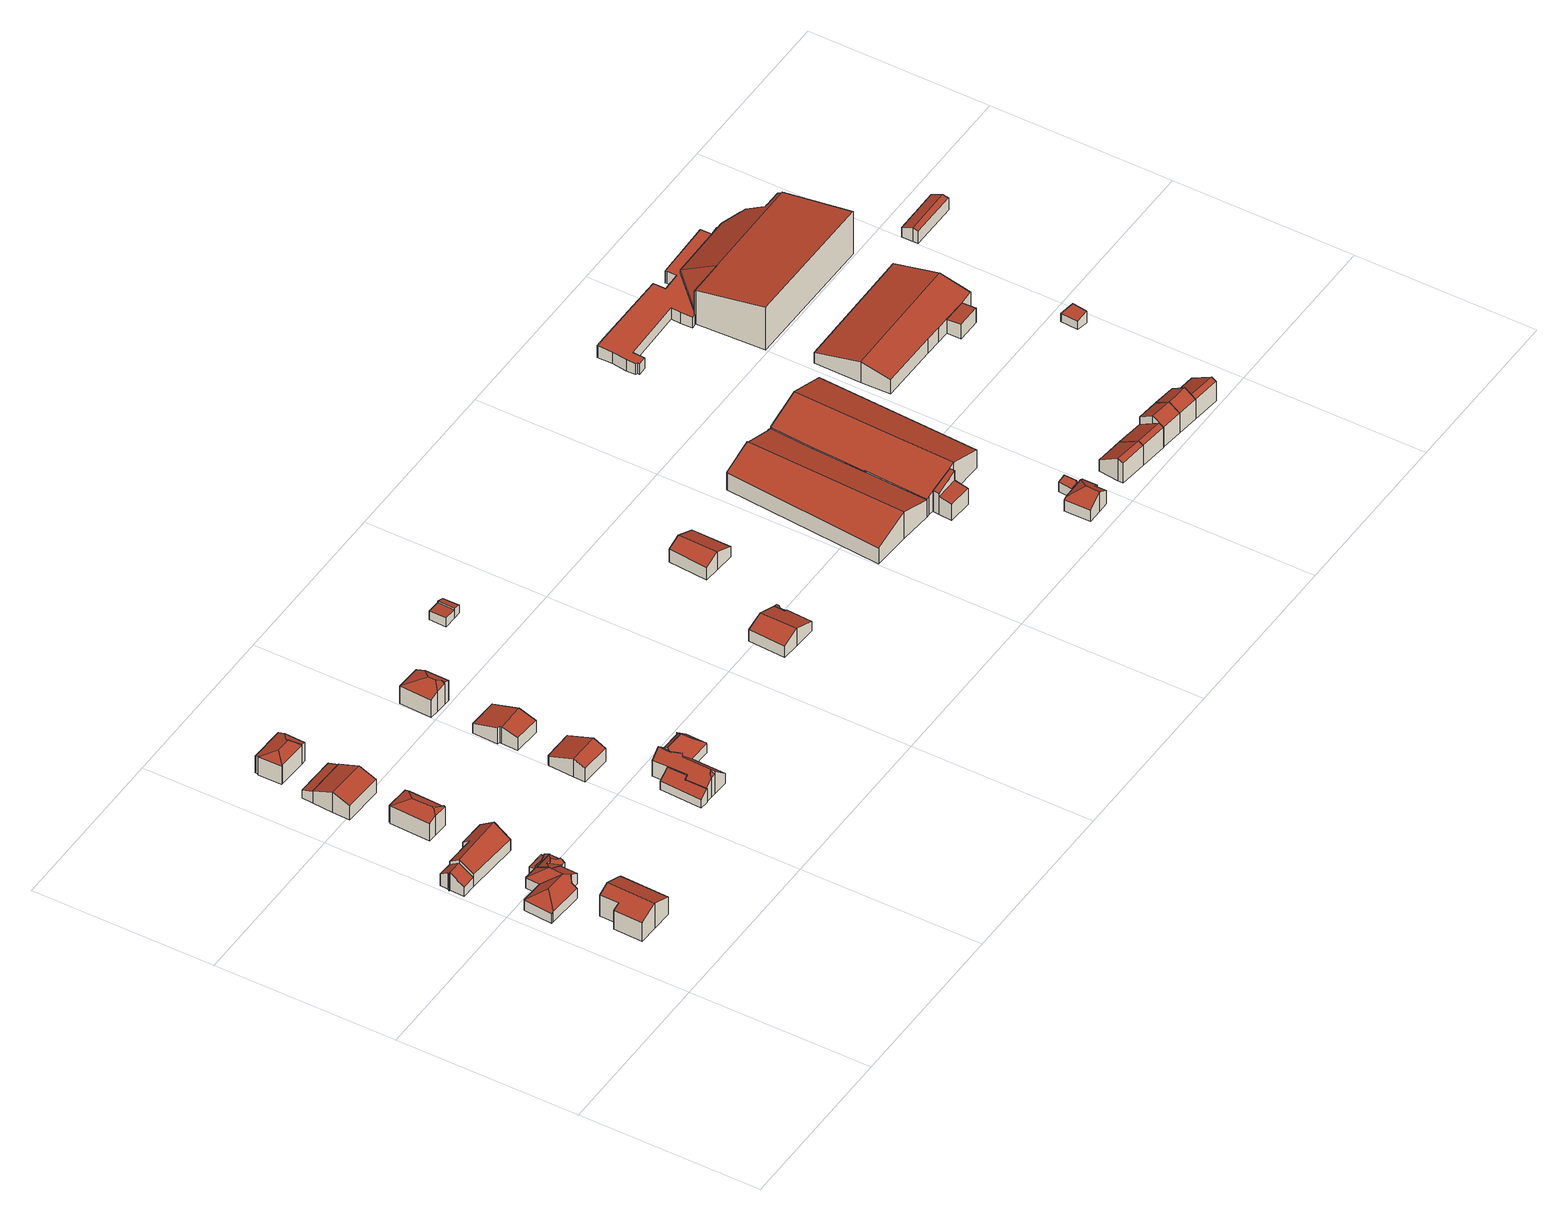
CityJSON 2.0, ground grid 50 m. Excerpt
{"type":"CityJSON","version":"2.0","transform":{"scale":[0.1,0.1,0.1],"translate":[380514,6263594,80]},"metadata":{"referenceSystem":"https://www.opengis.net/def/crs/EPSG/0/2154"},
"CityObjects":{
"building1":{"type":"Building","attributes":{"b3_dak_type":"slanted","b3_h_dak_50p":87.86,"b3_h_dak_70p":88.3,"b3_h_dak_max":89.02,"b3_h_dak_min":86.54,"b3_h_maaiveld":80.97,"b3_kas_warenhuis":false,"b3_reconstructie_onvolledig":false,"b3_rmse_lod12":0.796,"b3_rmse_lod13":0.796,"b3_rmse_lod22":0.036,"b3_val3dity_lod12":"[]","b3_val3dity_lod13":"[]","b3_val3dity_lod22":"[]","b3_volume_lod12":1006.58,"b3_volume_lod13":1006.58,"b3_volume_lod22":947.66,"oorspronkelijkbouwjaar":2000},"children":["building1-1"]},
"building1-1":{"type":"BuildingPart","parents":["building1"],"geometry":[{"type":"Solid","lod":"2.2","boundaries":[[[[0,1,2,3,4,5,6,7,8,9]],[[10,1,0,11]],[[11,0,9,12]],[[13,2,1,10]],[[12,9,8,14]],[[15,7,6,16]],[[16,6,5,17]],[[18,3,2,13]],[[14,8,7,15]],[[17,5,4,19]],[[19,4,3,18]],[[18,14,15,16,17,19]],[[14,18,13,10,11,12]]]],"semantics":{"surfaces":[{"type":"GroundSurface"},{"type":"WallSurface","on_footprint_edge":true},{"type":"RoofSurface"}],"values":[[0,1,1,1,1,1,1,1,1,1,1,2,2]]}}]},
"building2":{"type":"Building","attributes":{"b3_dak_type":"slanted","b3_h_dak_50p":85.44,"b3_h_dak_70p":85.89,"b3_h_dak_max":86.75,"b3_h_dak_min":84.29,"b3_h_maaiveld":81.28,"b3_kas_warenhuis":false,"b3_reconstructie_onvolledig":false,"b3_rmse_lod12":0.764,"b3_rmse_lod13":0.764,"b3_rmse_lod22":0.0253,"b3_val3dity_lod12":"[]","b3_val3dity_lod13":"[]","b3_val3dity_lod22":"[201]","b3_volume_lod12":560.83,"b3_volume_lod13":560.83,"b3_volume_lod22":511.53,"oorspronkelijkbouwjaar":2000},"children":["building2-1"]},
"building2-1":{"type":"BuildingPart","parents":["building2"],"geometry":[{"type":"Solid","lod":"2.2","boundaries":[[[[20,21,22,23,24,25,26,27,28,29,30,31,32,33,34,35,36]],[[37,38,32,31,39]],[[40,34,33,41]],[[41,33,32,38]],[[42,21,20,43]],[[44,38,37]],[[45,23,22,46]],[[47,25,24,48]],[[48,24,23,45]],[[43,20,36,49]],[[46,22,21,42]],[[49,36,35,50]],[[50,35,34,40]],[[51,26,25,47]],[[52,27,26,51]],[[53,54,55,56]],[[56,55,28,27,52]],[[57,29,28,55]],[[39,31,30,58]],[[59,58,60]],[[60,58,30,29,57]],[[61,54,53]],[[51,47,48,45,62]],[[44,61,49,50,40,41,38]],[[58,59,63,44,37,39]],[[61,62,45,46,42,43,49]],[[61,53,56,52,51,62]],[[54,61,44,63,59,60,57,55]]]],"semantics":{"surfaces":[{"type":"GroundSurface"},{"type":"WallSurface","on_footprint_edge":true},{"type":"WallSurface","on_footprint_edge":false},{"type":"RoofSurface"}],"values":[[0,1,1,1,1,2,1,1,1,1,1,1,1,1,1,2,1,1,1,2,1,2,3,3,3,3,3,3]]}}]},
"building3":{"type":"Building","attributes":{"b3_dak_type":"slanted","b3_h_dak_50p":86.3,"b3_h_dak_70p":86.82,"b3_h_dak_max":88.48,"b3_h_dak_min":83.99,"b3_h_maaiveld":81.23,"b3_kas_warenhuis":false,"b3_reconstructie_onvolledig":false,"b3_rmse_lod12":1.06,"b3_rmse_lod13":1.06,"b3_rmse_lod22":0.113,"b3_val3dity_lod12":"[]","b3_val3dity_lod13":"[]","b3_val3dity_lod22":"[]","b3_volume_lod12":798.69,"b3_volume_lod13":798.69,"b3_volume_lod22":716.42,"oorspronkelijkbouwjaar":2000},"children":["building3-1"]},
"building3-1":{"type":"BuildingPart","parents":["building3"],"geometry":[{"type":"Solid","lod":"2.2","boundaries":[[[[64,65,66,67,68,69,70,71,72,73,74,75]],[[76,73,72,77]],[[77,72,71,78]],[[79,75,74,80]],[[81,82,83,84]],[[80,74,73,76]],[[78,71,70,82,81]],[[85,66,65,86]],[[87,88,64,75,79]],[[84,83,88,87]],[[82,70,69,89]],[[90,67,66,85]],[[91,68,67,90]],[[86,65,64,88]],[[89,69,68,91]],[[80,84,87,79]],[[86,88,83,92,85]],[[89,91,90,85,92,83,82]],[[84,80,76,77,78,81]]]],"semantics":{"surfaces":[{"type":"GroundSurface"},{"type":"WallSurface","on_footprint_edge":true},{"type":"WallSurface","on_footprint_edge":false},{"type":"RoofSurface"}],"values":[[0,1,1,1,2,1,1,1,1,2,1,1,1,1,1,3,3,3,3]]}}]},
"building4":{"type":"Building","attributes":{"b3_dak_type":"slanted","b3_h_dak_50p":85.17,"b3_h_dak_70p":85.47,"b3_h_dak_max":86.62,"b3_h_dak_min":84.29,"b3_h_maaiveld":81.12,"b3_kas_warenhuis":false,"b3_reconstructie_onvolledig":false,"b3_rmse_lod12":0.542,"b3_rmse_lod13":0.542,"b3_rmse_lod22":0.032,"b3_val3dity_lod12":"[]","b3_val3dity_lod13":"[]","b3_val3dity_lod22":"[201]","b3_volume_lod12":104.96,"b3_volume_lod13":104.96,"b3_volume_lod22":99.88,"oorspronkelijkbouwjaar":2000},"children":["building4-1"]},
"building4-1":{"type":"BuildingPart","parents":["building4"],"geometry":[{"type":"Solid","lod":"2.2","boundaries":[[[[93,94,95,96,97,98,99,100,101,102,103]],[[104,96,95,105]],[[105,95,94,106]],[[39,99,98,107]],[[108,109,110]],[[111,100,99,39]],[[112,102,101,113]],[[41,97,96,104]],[[114,115,116]],[[115,114,117,118]],[[117,114,119]],[[109,103,102,112]],[[120,93,103,109,108]],[[113,101,100,111]],[[107,98,97,41]],[[106,94,93,120]],[[107,41,104,116,115,118]],[[113,121,110,109,112]],[[121,113,111,39,107,118,117,119]],[[106,120,108,110,121,119,114,116,104,105]]]],"semantics":{"surfaces":[{"type":"GroundSurface"},{"type":"WallSurface","on_footprint_edge":true},{"type":"WallSurface","on_footprint_edge":false},{"type":"RoofSurface"}],"values":[[0,1,1,1,2,1,1,1,2,2,2,1,1,1,1,1,3,3,3,3]]}}]},
"building5":{"type":"Building","attributes":{"b3_dak_type":"slanted","b3_h_dak_50p":83.35,"b3_h_dak_70p":84.3,"b3_h_dak_max":84.72,"b3_h_dak_min":83.16,"b3_h_maaiveld":81.15,"b3_kas_warenhuis":false,"b3_reconstructie_onvolledig":false,"b3_rmse_lod12":0.797,"b3_rmse_lod13":0.797,"b3_rmse_lod22":0.0686,"b3_val3dity_lod12":"[]","b3_val3dity_lod13":"[]","b3_val3dity_lod22":"[]","b3_volume_lod12":38.41,"b3_volume_lod13":38.41,"b3_volume_lod22":31.08,"oorspronkelijkbouwjaar":2000},"children":["building5-1"]},
"building5-1":{"type":"BuildingPart","parents":["building5"],"geometry":[{"type":"Solid","lod":"2.2","boundaries":[[[[122,123,124,102,100,125]],[[126,123,122,127]],[[127,122,125,128]],[[129,130,128,131]],[[132,133,130,129]],[[133,124,123,126]],[[131,128,125,100,111]],[[111,100,102,134]],[[134,102,124,133,132]],[[133,126,127,128,130]],[[134,132,129,131,111]]]],"semantics":{"surfaces":[{"type":"GroundSurface"},{"type":"WallSurface","on_footprint_edge":true},{"type":"WallSurface","on_footprint_edge":false},{"type":"RoofSurface"}],"values":[[0,1,1,2,2,1,1,1,1,3,3]]}}]},
"building6":{"type":"Building","attributes":{"b3_dak_type":"slanted","b3_h_dak_50p":87.26,"b3_h_dak_70p":87.48,"b3_h_dak_max":88.48,"b3_h_dak_min":86.46,"b3_h_maaiveld":81.21,"b3_kas_warenhuis":false,"b3_reconstructie_onvolledig":false,"b3_rmse_lod12":0.438,"b3_rmse_lod13":0.438,"b3_rmse_lod22":0.0372,"b3_val3dity_lod12":"[]","b3_val3dity_lod13":"[]","b3_val3dity_lod22":"[]","b3_volume_lod12":461.35,"b3_volume_lod13":461.35,"b3_volume_lod22":446.08,"oorspronkelijkbouwjaar":2000},"children":["building6-1"]},
"building6-1":{"type":"BuildingPart","parents":["building6"],"geometry":[{"type":"Solid","lod":"2.2","boundaries":[[[[135,136,137,138,139,140,141,142,143,144]],[[145,146,147,148,149]],[[149,148,150]],[[151,135,144,152]],[[152,144,143,146,145]],[[146,143,142,153]],[[154,155,140,139,156]],[[157,158,159]],[[148,147,159]],[[153,142,141,158,157]],[[158,141,140,155]],[[155,154,160]],[[161,136,135,151]],[[162,137,136,161]],[[156,139,138,163]],[[163,138,137,162]],[[153,157,159,147,146]],[[164,150,148,159,158,155,160]],[[161,151,152,145,149,150,164]],[[163,162,161,164,160,154,156]]]],"semantics":{"surfaces":[{"type":"GroundSurface"},{"type":"WallSurface","on_footprint_edge":false},{"type":"WallSurface","on_footprint_edge":true},{"type":"RoofSurface"}],"values":[[0,1,1,2,2,2,2,1,1,2,2,1,2,2,2,2,3,3,3,3]]}}]},
"building7":{"type":"Building","attributes":{"b3_dak_type":"slanted","b3_h_dak_50p":86.07,"b3_h_dak_70p":86.66,"b3_h_dak_max":87.52,"b3_h_dak_min":83.88,"b3_h_maaiveld":81.2,"b3_kas_warenhuis":false,"b3_reconstructie_onvolledig":false,"b3_rmse_lod12":1.25,"b3_rmse_lod13":1.25,"b3_rmse_lod22":0.0257,"b3_val3dity_lod12":"[]","b3_val3dity_lod13":"[]","b3_val3dity_lod22":"[]","b3_volume_lod12":826.9,"b3_volume_lod13":826.9,"b3_volume_lod22":719.65,"oorspronkelijkbouwjaar":2000},"children":["building7-1"]},
"building7-1":{"type":"BuildingPart","parents":["building7"],"geometry":[{"type":"Solid","lod":"2.2","boundaries":[[[[165,166,167,168,169,170,171,172]],[[173,167,166,174]],[[175,168,167,173,176]],[[177,169,168,175]],[[178,165,172,179]],[[176,173,179,180]],[[181,171,170,182]],[[174,166,165,178]],[[182,170,169,177]],[[180,179,172,171,181]],[[174,178,179,173]],[[182,177,175,181]],[[180,181,175,176]]]],"semantics":{"surfaces":[{"type":"GroundSurface"},{"type":"WallSurface","on_footprint_edge":true},{"type":"WallSurface","on_footprint_edge":false},{"type":"RoofSurface"}],"values":[[0,1,1,1,1,2,1,1,1,1,3,3,3]]}}]},
"building8":{"type":"Building","attributes":{"b3_dak_type":"slanted","b3_h_dak_50p":87.23,"b3_h_dak_70p":87.48,"b3_h_dak_max":88.24,"b3_h_dak_min":86.43,"b3_h_maaiveld":81.11,"b3_kas_warenhuis":false,"b3_reconstructie_onvolledig":false,"b3_rmse_lod12":0.466,"b3_rmse_lod13":0.466,"b3_rmse_lod22":0.0367,"b3_val3dity_lod12":"[]","b3_val3dity_lod13":"[]","b3_val3dity_lod22":"[]","b3_volume_lod12":466.91,"b3_volume_lod13":466.91,"b3_volume_lod22":450.37,"oorspronkelijkbouwjaar":2000},"children":["building8-1"]},
"building8-1":{"type":"BuildingPart","parents":["building8"],"geometry":[{"type":"Solid","lod":"2.2","boundaries":[[[[183,184,185,186,187,188,189,190,191,192]],[[193,187,186,194]],[[195,192,191,196]],[[197,198,189,188,199]],[[200,183,192,195]],[[196,191,190,201]],[[201,190,189,198]],[[202,203,204]],[[194,186,185,205]],[[199,188,187,193]],[[205,185,184,206]],[[206,184,183,200]],[[198,197,207]],[[203,202,207]],[[198,207,202,208,209,201]],[[193,204,203,207,197,199]],[[209,200,195,196,201]],[[200,209,208,202,204,193,194,205,206]]]],"semantics":{"surfaces":[{"type":"GroundSurface"},{"type":"WallSurface","on_footprint_edge":true},{"type":"WallSurface","on_footprint_edge":false},{"type":"RoofSurface"}],"values":[[0,1,1,1,1,1,1,2,1,1,1,1,2,2,3,3,3,3]]}}]},
"building9":{"type":"Building","attributes":{"b3_dak_type":"slanted","b3_h_dak_50p":85.25,"b3_h_dak_70p":85.67,"b3_h_dak_max":86.82,"b3_h_dak_min":84.42,"b3_h_maaiveld":81.57,"b3_kas_warenhuis":false,"b3_reconstructie_onvolledig":false,"b3_rmse_lod12":0.641,"b3_rmse_lod13":0.641,"b3_rmse_lod22":0.0726,"b3_val3dity_lod12":"[]","b3_val3dity_lod13":"[]","b3_val3dity_lod22":"[]","b3_volume_lod12":123.13,"b3_volume_lod13":123.13,"b3_volume_lod22":114.99,"oorspronkelijkbouwjaar":2000},"children":["building9-1"]},
"building9-1":{"type":"BuildingPart","parents":["building9"],"geometry":[{"type":"Solid","lod":"2.2","boundaries":[[[[210,211,212,213,214,215]],[[216,213,212,217]],[[218,214,213,216]],[[219,211,210,220]],[[217,212,211,219]],[[220,210,215,221]],[[221,215,214,218]],[[221,218,216,217,219,220]]]],"semantics":{"surfaces":[{"type":"GroundSurface"},{"type":"WallSurface","on_footprint_edge":true},{"type":"RoofSurface"}],"values":[[0,1,1,1,1,1,1,2]]}}]},
"building10":{"type":"Building","attributes":{"b3_dak_type":"slanted","b3_h_dak_50p":86.21,"b3_h_dak_70p":86.66,"b3_h_dak_max":87.37,"b3_h_dak_min":84.29,"b3_h_maaiveld":81.59,"b3_kas_warenhuis":false,"b3_reconstructie_onvolledig":false,"b3_rmse_lod12":0.976,"b3_rmse_lod13":0.976,"b3_rmse_lod22":0.0309,"b3_val3dity_lod12":"[]","b3_val3dity_lod13":"[]","b3_val3dity_lod22":"[]","b3_volume_lod12":466.21,"b3_volume_lod13":466.21,"b3_volume_lod22":413.39,"oorspronkelijkbouwjaar":2000},"children":["building10-1"]},
"building10-1":{"type":"BuildingPart","parents":["building10"],"geometry":[{"type":"Solid","lod":"2.2","boundaries":[[[[222,223,224,225,226,227,228,229]],[[230,228,227,231]],[[232,226,225,233]],[[234,229,228,230]],[[231,227,226,232]],[[233,225,224,235]],[[236,223,222,237]],[[235,224,223,236]],[[237,222,229,234]],[[231,232,233,230]],[[237,234,230,233,235,236]]]],"semantics":{"surfaces":[{"type":"GroundSurface"},{"type":"WallSurface","on_footprint_edge":true},{"type":"RoofSurface"}],"values":[[0,1,1,1,1,1,1,1,1,2,2]]}}]},
"building11":{"type":"Building","attributes":{"b3_dak_type":"slanted","b3_h_dak_50p":87.28,"b3_h_dak_70p":88,"b3_h_dak_max":89.88,"b3_h_dak_min":84.67,"b3_h_maaiveld":81.72,"b3_kas_warenhuis":false,"b3_reconstructie_onvolledig":false,"b3_rmse_lod12":1.44,"b3_rmse_lod13":1.44,"b3_rmse_lod22":1.58,"b3_val3dity_lod12":"[]","b3_val3dity_lod13":"[]","b3_val3dity_lod22":"[104]","b3_volume_lod12":982.99,"b3_volume_lod13":982.99,"b3_volume_lod22":38124.49,"oorspronkelijkbouwjaar":2000},"children":["building11-1"]},
"building11-1":{"type":"BuildingPart","parents":["building11"],"geometry":[{"type":"Solid","lod":"2.2","boundaries":[[[[238,239,240,241,242,243,244,245,246,247,248,249,250,251,252]],[[253,243,242,254]],[[255,244,243,253]],[[256,257,258]],[[254,242,241,218]],[[218,241,240,259]],[[259,240,239,260]],[[261,262,263,264]],[[265,245,244,255]],[[266,247,246,267]],[[268,248,247,266,269]],[[262,261,270]],[[269,266,271]],[[272,273,274]],[[267,275,274]],[[264,263,273]],[[276,249,248,268]],[[275,267,246,245,265]],[[258,257,277]],[[273,272,278]],[[279,280,238,252,281]],[[281,252,251,282]],[[282,251,250,283]],[[283,250,249,276]],[[284,285,280,279]],[[286,285,284]],[[260,239,238,280]],[[273,263,262,287,271,266,267,274]],[[276,270,261,264,273,278,288,282,283]],[[270,276,268,269,271,287,262]],[[284,279,281,282,288,278,272,274,275,265,277,257,256]],[[286,284,256,258,277,265,255,253,254,218,259,260]],[[260,280,285,286]]]],"semantics":{"surfaces":[{"type":"GroundSurface"},{"type":"WallSurface","on_footprint_edge":true},{"type":"WallSurface","on_footprint_edge":false},{"type":"RoofSurface"}],"values":[[0,1,1,2,1,1,1,2,1,1,1,2,2,2,2,2,1,1,2,2,1,1,1,1,2,2,1,3,3,3,3,3,3]]}}]},
"building12":{"type":"Building","attributes":{"b3_dak_type":"slanted","b3_h_dak_50p":86.02,"b3_h_dak_70p":86.39,"b3_h_dak_max":87.12,"b3_h_dak_min":84.7,"b3_h_maaiveld":81.73,"b3_kas_warenhuis":false,"b3_reconstructie_onvolledig":false,"b3_rmse_lod12":0.753,"b3_rmse_lod13":0.753,"b3_rmse_lod22":0.137,"b3_val3dity_lod12":"[]","b3_val3dity_lod13":"[]","b3_val3dity_lod22":"[]","b3_volume_lod12":455.01,"b3_volume_lod13":455.01,"b3_volume_lod22":418.22,"oorspronkelijkbouwjaar":2000},"children":["building12-1"]},
"building12-1":{"type":"BuildingPart","parents":["building12"],"geometry":[{"type":"Solid","lod":"2.2","boundaries":[[[[289,290,291,292,293,294,295,296]],[[297,296,295,298]],[[299,294,293,300]],[[298,295,294,299]],[[301,289,296,297]],[[302,292,291,303]],[[303,291,290,304]],[[300,293,292,302]],[[304,290,289,301]],[[300,302,301,297,298,299]],[[304,301,302,303]]]],"semantics":{"surfaces":[{"type":"GroundSurface"},{"type":"WallSurface","on_footprint_edge":true},{"type":"RoofSurface"}],"values":[[0,1,1,1,1,1,1,1,1,2,2]]}}]},
"building13":{"type":"Building","attributes":{"b3_dak_type":"slanted","b3_h_dak_50p":87.87,"b3_h_dak_70p":88.17,"b3_h_dak_max":89.21,"b3_h_dak_min":86.94,"b3_h_maaiveld":81.65,"b3_kas_warenhuis":false,"b3_reconstructie_onvolledig":false,"b3_rmse_lod12":0.56,"b3_rmse_lod13":0.56,"b3_rmse_lod22":0.0413,"b3_val3dity_lod12":"[]","b3_val3dity_lod13":"[]","b3_val3dity_lod22":"[]","b3_volume_lod12":411.99,"b3_volume_lod13":411.99,"b3_volume_lod22":393.3,"oorspronkelijkbouwjaar":2000},"children":["building13-1"]},
"building13-1":{"type":"BuildingPart","parents":["building13"],"geometry":[{"type":"Solid","lod":"2.2","boundaries":[[[[305,306,307,308,309,310,311]],[[312,310,309,313]],[[314,306,305,315]],[[316,308,307,317]],[[313,309,308,316]],[[317,318,319]],[[318,317,307,306,314]],[[315,305,311,320]],[[320,311,310,312]],[[321,316,317,319]],[[318,314,315,322,321,319]],[[320,312,322,315]],[[316,321,322,312,313]]]],"semantics":{"surfaces":[{"type":"GroundSurface"},{"type":"WallSurface","on_footprint_edge":true},{"type":"WallSurface","on_footprint_edge":false},{"type":"RoofSurface"}],"values":[[0,1,1,1,1,2,1,1,1,3,3,3,3]]}}]},
"building14":{"type":"Building","attributes":{"b3_dak_type":"slanted","b3_h_dak_50p":84.43,"b3_h_dak_70p":84.51,"b3_h_dak_max":84.74,"b3_h_dak_min":83.98,"b3_h_maaiveld":81.69,"b3_kas_warenhuis":false,"b3_reconstructie_onvolledig":false,"b3_rmse_lod12":0.338,"b3_rmse_lod13":0.338,"b3_rmse_lod22":0.307,"b3_val3dity_lod12":"[]","b3_val3dity_lod13":"[]","b3_val3dity_lod22":"[]","b3_volume_lod12":74.8,"b3_volume_lod13":74.8,"b3_volume_lod22":71.83,"oorspronkelijkbouwjaar":2000},"children":["building14-1"]},
"building14-1":{"type":"BuildingPart","parents":["building14"],"geometry":[{"type":"Solid","lod":"2.2","boundaries":[[[[323,324,325,326,327,328]],[[329,324,323,330,331]],[[332,325,324,329]],[[333,334,326,325,332]],[[335,327,326,334]],[[331,330,334,333]],[[330,323,328,336]],[[336,328,327,335]],[[331,333,332,329]],[[336,335,334,330]]]],"semantics":{"surfaces":[{"type":"GroundSurface"},{"type":"WallSurface","on_footprint_edge":true},{"type":"WallSurface","on_footprint_edge":false},{"type":"RoofSurface"}],"values":[[0,1,1,1,1,2,1,1,3,3]]}}]},
"building15":{"type":"Building","attributes":{"b3_dak_type":"slanted","b3_h_dak_50p":86.44,"b3_h_dak_70p":86.82,"b3_h_dak_max":87.59,"b3_h_dak_min":84.96,"b3_h_maaiveld":81.97,"b3_kas_warenhuis":false,"b3_reconstructie_onvolledig":false,"b3_rmse_lod12":0.787,"b3_rmse_lod13":0.787,"b3_rmse_lod22":0.0237,"b3_val3dity_lod12":"[]","b3_val3dity_lod13":"[]","b3_val3dity_lod22":"[]","b3_volume_lod12":546.24,"b3_volume_lod13":546.24,"b3_volume_lod22":497.69,"oorspronkelijkbouwjaar":2000},"children":["building15-1"]},
"building15-1":{"type":"BuildingPart","parents":["building15"],"geometry":[{"type":"Solid","lod":"2.2","boundaries":[[[[337,338,339,340,341,342,343,344]],[[345,342,341,346]],[[347,343,342,345]],[[348,340,339,349]],[[350,338,337,351]],[[351,337,344,352]],[[346,341,340,348]],[[349,339,338,350]],[[352,344,343,347]],[[346,348,349,345]],[[352,347,345,349,350,351]]]],"semantics":{"surfaces":[{"type":"GroundSurface"},{"type":"WallSurface","on_footprint_edge":true},{"type":"RoofSurface"}],"values":[[0,1,1,1,1,1,1,1,1,2,2]]}}]},
"building16":{"type":"Building","attributes":{"b3_dak_type":"slanted","b3_h_dak_50p":85.19,"b3_h_dak_70p":85.24,"b3_h_dak_max":85.3,"b3_h_dak_min":84.96,"b3_h_maaiveld":82.07,"b3_kas_warenhuis":false,"b3_reconstructie_onvolledig":false,"b3_rmse_lod12":0.15,"b3_rmse_lod13":0.15,"b3_rmse_lod22":0.123,"b3_val3dity_lod12":"[]","b3_val3dity_lod13":"[]","b3_val3dity_lod22":"[]","b3_volume_lod12":6.3,"b3_volume_lod13":6.3,"b3_volume_lod22":6.16,"oorspronkelijkbouwjaar":2000},"children":["building16-1"]},
"building16-1":{"type":"BuildingPart","parents":["building16"],"geometry":[{"type":"Solid","lod":"2.2","boundaries":[[[[353,354,355,356,357,358]],[[359,356,355,360]],[[352,358,357,361]],[[361,357,356,359]],[[362,354,353,347]],[[360,355,354,362]],[[347,353,358,352]],[[347,352,361,359,360,362]]]],"semantics":{"surfaces":[{"type":"GroundSurface"},{"type":"WallSurface","on_footprint_edge":true},{"type":"RoofSurface"}],"values":[[0,1,1,1,1,1,1,2]]}}]},
"building17":{"type":"Building","attributes":{"b3_dak_type":"slanted","b3_h_dak_50p":86.67,"b3_h_dak_70p":87.06,"b3_h_dak_max":87.78,"b3_h_dak_min":82.53,"b3_h_maaiveld":82,"b3_kas_warenhuis":false,"b3_reconstructie_onvolledig":false,"b3_rmse_lod12":0.82,"b3_rmse_lod13":0.82,"b3_rmse_lod22":0.249,"b3_val3dity_lod12":"[]","b3_val3dity_lod13":"[]","b3_val3dity_lod22":"[]","b3_volume_lod12":522.17,"b3_volume_lod13":522.17,"b3_volume_lod22":479.31,"oorspronkelijkbouwjaar":2000},"children":["building17-1"]},
"building17-1":{"type":"BuildingPart","parents":["building17"],"geometry":[{"type":"Solid","lod":"2.2","boundaries":[[[[363,364,365,366,367,368]],[[369,363,368,370]],[[371,365,364,372]],[[373,366,365,371]],[[372,364,363,369]],[[370,368,367,374]],[[374,367,366,373]],[[372,369,370,371]],[[374,373,371,370]]]],"semantics":{"surfaces":[{"type":"GroundSurface"},{"type":"WallSurface","on_footprint_edge":true},{"type":"RoofSurface"}],"values":[[0,1,1,1,1,1,1,2,2]]}}]},
"building18":{"type":"Building","attributes":{"b3_dak_type":"slanted","b3_h_dak_50p":87.05,"b3_h_dak_70p":88.11,"b3_h_dak_max":90.25,"b3_h_dak_min":86.4,"b3_h_maaiveld":81.4,"b3_kas_warenhuis":false,"b3_reconstructie_onvolledig":false,"b3_rmse_lod12":1.16,"b3_rmse_lod13":1.16,"b3_rmse_lod22":0.0601,"b3_val3dity_lod12":"[]","b3_val3dity_lod13":"[]","b3_val3dity_lod22":"[]","b3_volume_lod12":206.27,"b3_volume_lod13":206.27,"b3_volume_lod22":216,"oorspronkelijkbouwjaar":2000},"children":["building18-1"]},
"building18-1":{"type":"BuildingPart","parents":["building18"],"geometry":[{"type":"Solid","lod":"2.2","boundaries":[[[[375,376,377,378,379,380,381]],[[382,376,375,383]],[[384,381,380,385]],[[383,375,381,384,386]],[[387,388,378,377,389]],[[389,377,376,382]],[[385,380,379,390]],[[390,379,378,388]],[[386,384,388,387]],[[386,387,389,382,383]],[[388,384,385,390]]]],"semantics":{"surfaces":[{"type":"GroundSurface"},{"type":"WallSurface","on_footprint_edge":true},{"type":"WallSurface","on_footprint_edge":false},{"type":"RoofSurface"}],"values":[[0,1,1,1,1,1,1,1,2,3,3]]}}]},
"building19":{"type":"Building","attributes":{"b3_dak_type":"slanted","b3_h_dak_50p":88.71,"b3_h_dak_70p":89.41,"b3_h_dak_max":90.86,"b3_h_dak_min":86.42,"b3_h_maaiveld":81.65,"b3_kas_warenhuis":false,"b3_reconstructie_onvolledig":false,"b3_rmse_lod12":1.25,"b3_rmse_lod13":1.25,"b3_rmse_lod22":0.0228,"b3_val3dity_lod12":"[]","b3_val3dity_lod13":"[]","b3_val3dity_lod22":"[]","b3_volume_lod12":13749.14,"b3_volume_lod13":13749.14,"b3_volume_lod22":12548.32,"oorspronkelijkbouwjaar":2000},"children":["building19-1"]},
"building19-1":{"type":"BuildingPart","parents":["building19"],"geometry":[{"type":"Solid","lod":"2.2","boundaries":[[[[391,392,393,394,395,396,397,398,399,400,401,402,403,404,405,406,407,408,409]],[[410,393,392,382]],[[411,394,393,410]],[[412,413,414,415]],[[413,406,405,416]],[[417,409,408,418]],[[419,420,395,394,411]],[[421,404,403,422]],[[423,396,395,420]],[[424,398,397,425]],[[426,391,409,417]],[[427,402,401,428]],[[422,403,402,427]],[[416,405,404,421]],[[415,414,429,430]],[[431,399,398,424]],[[418,408,407,432]],[[432,407,406,413,412]],[[425,397,396,423]],[[428,401,400,433]],[[433,400,399,431]],[[430,429,434,435]],[[436,437,438,439]],[[439,438,420,419]],[[382,392,391,426]],[[435,434,437,436]],[[418,432,426,417]],[[433,431,424,425,423,427,428]],[[437,434,429,414,413,416,421,422,427,423,420,438]],[[435,436,439,419,411,410,382,426,432,412,415,430]]]],"semantics":{"surfaces":[{"type":"GroundSurface"},{"type":"WallSurface","on_footprint_edge":true},{"type":"WallSurface","on_footprint_edge":false},{"type":"RoofSurface"}],"values":[[0,1,1,2,1,1,1,1,1,1,1,1,1,1,2,1,1,1,1,1,1,2,2,2,1,2,3,3,3,3]]}}]},
"building20":{"type":"Building","attributes":{"b3_dak_type":"slanted","b3_h_dak_50p":86.56,"b3_h_dak_70p":87.12,"b3_h_dak_max":88.15,"b3_h_dak_min":85.46,"b3_h_maaiveld":81.87,"b3_kas_warenhuis":false,"b3_reconstructie_onvolledig":false,"b3_rmse_lod12":0.812,"b3_rmse_lod13":0.812,"b3_rmse_lod22":0.0239,"b3_val3dity_lod12":"[]","b3_val3dity_lod13":"[]","b3_val3dity_lod22":"[]","b3_volume_lod12":293.06,"b3_volume_lod13":293.06,"b3_volume_lod22":271.68,"oorspronkelijkbouwjaar":2000},"children":["building20-1"]},
"building20-1":{"type":"BuildingPart","parents":["building20"],"geometry":[{"type":"Solid","lod":"2.2","boundaries":[[[[440,441,442,443,444,445,446,447,448]],[[449,443,442,450]],[[450,442,441,451]],[[452,444,443,449]],[[453,448,447,454]],[[455,445,444,452]],[[456,446,445,455]],[[457,440,448,453]],[[454,447,446,456]],[[451,441,440,457]],[[458,456,455,452,449,450,451]],[[457,459,458,451]],[[458,459,457,453,454,456]]]],"semantics":{"surfaces":[{"type":"GroundSurface"},{"type":"WallSurface","on_footprint_edge":true},{"type":"RoofSurface"}],"values":[[0,1,1,1,1,1,1,1,1,1,2,2,2]]}}]},
"building21":{"type":"Building","attributes":{"b3_dak_type":"horizontal","b3_h_dak_50p":84.44,"b3_h_dak_70p":84.48,"b3_h_dak_max":84.6,"b3_h_dak_min":84.26,"b3_h_maaiveld":81.51,"b3_kas_warenhuis":false,"b3_reconstructie_onvolledig":false,"b3_rmse_lod12":0.0671,"b3_rmse_lod13":0.0671,"b3_rmse_lod22":0.0478,"b3_val3dity_lod12":"[]","b3_val3dity_lod13":"[]","b3_val3dity_lod22":"[]","b3_volume_lod12":33.02,"b3_volume_lod13":33.02,"b3_volume_lod22":32.67,"oorspronkelijkbouwjaar":2000},"children":["building21-1"]},
"building21-1":{"type":"BuildingPart","parents":["building21"],"geometry":[{"type":"Solid","lod":"2.2","boundaries":[[[[460,461,462,463,464,465]],[[466,465,464,467]],[[468,460,465,466]],[[469,463,462,470]],[[470,462,461,471]],[[467,464,463,469]],[[471,461,460,468]],[[471,468,466,467,469,470]]]],"semantics":{"surfaces":[{"type":"GroundSurface"},{"type":"WallSurface","on_footprint_edge":true},{"type":"RoofSurface"}],"values":[[0,1,1,1,1,1,1,2]]}}]},
"building22":{"type":"Building","attributes":{"b3_dak_type":"slanted","b3_h_dak_50p":87.76,"b3_h_dak_70p":88.35,"b3_h_dak_max":89.05,"b3_h_dak_min":85.41,"b3_h_maaiveld":81.86,"b3_kas_warenhuis":false,"b3_reconstructie_onvolledig":false,"b3_rmse_lod12":1.32,"b3_rmse_lod13":1.32,"b3_rmse_lod22":0.0238,"b3_val3dity_lod12":"[]","b3_val3dity_lod13":"[]","b3_val3dity_lod22":"[]","b3_volume_lod12":359.96,"b3_volume_lod13":359.96,"b3_volume_lod22":312.72,"oorspronkelijkbouwjaar":2000},"children":["building22-1"]},
"building22-1":{"type":"BuildingPart","parents":["building22"],"geometry":[{"type":"Solid","lod":"2.2","boundaries":[[[[472,473,474,475,476,477,478]],[[479,478,477,480]],[[481,473,472,482]],[[483,474,473,481]],[[484,476,475,485]],[[485,475,474,483]],[[482,472,478,479]],[[480,477,476,484]],[[482,479,486,483,481]],[[480,484,485,483,486,479]]]],"semantics":{"surfaces":[{"type":"GroundSurface"},{"type":"WallSurface","on_footprint_edge":true},{"type":"RoofSurface"}],"values":[[0,1,1,1,1,1,1,1,2,2]]}}]},
"building23":{"type":"Building","attributes":{"b3_dak_type":"slanted","b3_h_dak_50p":87.78,"b3_h_dak_70p":88.37,"b3_h_dak_max":89.03,"b3_h_dak_min":85.43,"b3_h_maaiveld":81.92,"b3_kas_warenhuis":false,"b3_reconstructie_onvolledig":false,"b3_rmse_lod12":1.31,"b3_rmse_lod13":1.31,"b3_rmse_lod22":0.0201,"b3_val3dity_lod12":"[]","b3_val3dity_lod13":"[]","b3_val3dity_lod22":"[]","b3_volume_lod12":353.73,"b3_volume_lod13":353.73,"b3_volume_lod22":307.15,"oorspronkelijkbouwjaar":2000},"children":["building23-1"]},
"building23-1":{"type":"BuildingPart","parents":["building23"],"geometry":[{"type":"Solid","lod":"2.2","boundaries":[[[[487,488,489,490,472,478,491,492]],[[493,489,488,494]],[[495,490,489,493]],[[479,478,472,482]],[[496,491,478,479]],[[482,472,490,495]],[[497,492,491,496]],[[498,487,492,497]],[[494,488,487,498]],[[493,479,482,495]],[[494,498,497,496,479,493]]]],"semantics":{"surfaces":[{"type":"GroundSurface"},{"type":"WallSurface","on_footprint_edge":true},{"type":"RoofSurface"}],"values":[[0,1,1,1,1,1,1,1,1,2,2]]}}]},
"building24":{"type":"Building","attributes":{"b3_dak_type":"slanted","b3_h_dak_50p":89.07,"b3_h_dak_70p":89.52,"b3_h_dak_max":90.2,"b3_h_dak_min":83.61,"b3_h_maaiveld":81.97,"b3_kas_warenhuis":false,"b3_reconstructie_onvolledig":false,"b3_rmse_lod12":0.913,"b3_rmse_lod13":0.913,"b3_rmse_lod22":0.328,"b3_val3dity_lod12":"[]","b3_val3dity_lod13":"[]","b3_val3dity_lod22":"[]","b3_volume_lod12":331.05,"b3_volume_lod13":331.05,"b3_volume_lod22":312.1,"oorspronkelijkbouwjaar":2000},"children":["building24-1"]},
"building24-1":{"type":"BuildingPart","parents":["building24"],"geometry":[{"type":"Solid","lod":"2.2","boundaries":[[[[499,500,501,502,503,504,505,506]],[[507,500,499,508]],[[509,501,500,507]],[[495,505,504,510]],[[510,504,503,511]],[[512,506,505,495]],[[508,499,506,512]],[[513,502,501,509]],[[511,503,502,513]],[[511,512,495,510]],[[511,513,509,507,508,512]]]],"semantics":{"surfaces":[{"type":"GroundSurface"},{"type":"WallSurface","on_footprint_edge":true},{"type":"RoofSurface"}],"values":[[0,1,1,1,1,1,1,1,1,2,2]]}}]},
"building25":{"type":"Building","attributes":{"b3_dak_type":"slanted","b3_h_dak_50p":89.11,"b3_h_dak_70p":89.52,"b3_h_dak_max":90.21,"b3_h_dak_min":87.66,"b3_h_maaiveld":81.98,"b3_kas_warenhuis":false,"b3_reconstructie_onvolledig":false,"b3_rmse_lod12":0.749,"b3_rmse_lod13":0.749,"b3_rmse_lod22":0.0214,"b3_val3dity_lod12":"[]","b3_val3dity_lod13":"[]","b3_val3dity_lod22":"[]","b3_volume_lod12":329.09,"b3_volume_lod13":329.09,"b3_volume_lod22":309.37,"oorspronkelijkbouwjaar":2000},"children":["building25-1"]},
"building25-1":{"type":"BuildingPart","parents":["building25"],"geometry":[{"type":"Solid","lod":"2.2","boundaries":[[[[514,515,516,517,504,503,518,519]],[[520,515,514,521]],[[522,516,515,520]],[[510,504,517,523]],[[511,503,504,510]],[[524,518,503,511]],[[523,517,516,522]],[[521,514,519,525]],[[525,519,518,524]],[[522,526,511,510,523]],[[525,524,511,526,522,520,521]]]],"semantics":{"surfaces":[{"type":"GroundSurface"},{"type":"WallSurface","on_footprint_edge":true},{"type":"RoofSurface"}],"values":[[0,1,1,1,1,1,1,1,1,2,2]]}}]},
"building26":{"type":"Building","attributes":{"b3_dak_type":"slanted","b3_h_dak_50p":87.7,"b3_h_dak_70p":88.38,"b3_h_dak_max":89.89,"b3_h_dak_min":85.38,"b3_h_maaiveld":81.97,"b3_kas_warenhuis":false,"b3_reconstructie_onvolledig":false,"b3_rmse_lod12":1.36,"b3_rmse_lod13":1.36,"b3_rmse_lod22":0.211,"b3_val3dity_lod12":"[]","b3_val3dity_lod13":"[]","b3_val3dity_lod22":"[]","b3_volume_lod12":351.98,"b3_volume_lod13":351.98,"b3_volume_lod22":303.88,"oorspronkelijkbouwjaar":2000},"children":["building26-1"]},
"building26-1":{"type":"BuildingPart","parents":["building26"],"geometry":[{"type":"Solid","lod":"2.2","boundaries":[[[[527,528,529,530,531,517]],[[532,528,527,533]],[[534,529,528,532]],[[533,527,517,523]],[[523,517,531,535]],[[535,531,530,536]],[[536,530,529,534]],[[535,536,537,533,523]],[[536,534,532,533,537]]]],"semantics":{"surfaces":[{"type":"GroundSurface"},{"type":"WallSurface","on_footprint_edge":true},{"type":"RoofSurface"}],"values":[[0,1,1,1,1,1,1,2,2]]}}]},
"building27":{"type":"Building","attributes":{"b3_dak_type":"slanted","b3_h_dak_50p":92.57,"b3_h_dak_70p":93.56,"b3_h_dak_max":95.23,"b3_h_dak_min":84.93,"b3_h_maaiveld":81.73,"b3_kas_warenhuis":false,"b3_reconstructie_onvolledig":false,"b3_rmse_lod12":4.59,"b3_rmse_lod13":1.04,"b3_rmse_lod22":0.0346,"b3_val3dity_lod12":"[]","b3_val3dity_lod13":"[]","b3_val3dity_lod22":"[]","b3_volume_lod12":16158.23,"b3_volume_lod13":13143.04,"b3_volume_lod22":12362.55,"oorspronkelijkbouwjaar":2000},"children":["building27-1"]},
"building27-1":{"type":"BuildingPart","parents":["building27"],"geometry":[{"type":"Solid","lod":"2.2","boundaries":[[[[538,539,540,541,542,543,544,545,546,547,548,549,550,551,552,553,554,555,556,557,558,559,560,561,562,563,564,565,566,567,568,569,570,571,572]],[[573,557,556,574]],[[574,556,555,575]],[[576,544,543,577]],[[578,579,580,581]],[[582,581,580,583,584]],[[585,560,559,586]],[[587,547,546,588]],[[589,548,547,587]],[[577,543,542,590]],[[591,565,564,592]],[[593,568,567,594]],[[592,564,563,595]],[[584,583,595,596]],[[590,542,541,597]],[[598,599,579,578]],[[594,567,566,600]],[[601,538,572,602]],[[603,562,561,604]],[[604,561,560,585]],[[586,559,558,605]],[[597,541,540,606]],[[607,554,553,608]],[[605,558,557,573]],[[575,555,554,607]],[[606,540,539,609]],[[610,569,568,593]],[[611,570,569,610]],[[612,545,544,576]],[[588,546,545,612]],[[613,549,548,589]],[[614,550,549,613,615]],[[616,552,551,617]],[[617,551,550,614]],[[608,553,552,616]],[[618,581,582]],[[619,571,570,611]],[[602,572,571,619]],[[596,595,563,562,603]],[[600,566,565,591]],[[620,621,599,598]],[[609,539,538,601]],[[615,613,621,620]],[[596,603,604,585,586,605,618,582,584]],[[620,598,578,581,618]],[[615,620,618,605,573,574,575,607,608,616,617,614]],[[621,613,589,587,588,612,576,577,590,597,606,609,601,602,619,611,610,593,594,600,591,592,595,583,580,579,599]]]],"semantics":{"surfaces":[{"type":"GroundSurface"},{"type":"WallSurface","on_footprint_edge":true},{"type":"WallSurface","on_footprint_edge":false},{"type":"RoofSurface"}],"values":[[0,1,1,1,2,2,1,1,1,1,1,1,1,2,1,2,1,1,1,1,1,1,1,1,1,1,1,1,1,1,1,1,1,1,1,2,1,1,1,1,2,1,2,3,3,3,3]]}}]},
"building28":{"type":"Building","attributes":{"b3_dak_type":"slanted","b3_h_dak_50p":87.08,"b3_h_dak_70p":87.59,"b3_h_dak_max":88.44,"b3_h_dak_min":82.19,"b3_h_maaiveld":81.9,"b3_kas_warenhuis":false,"b3_reconstructie_onvolledig":false,"b3_rmse_lod12":1.05,"b3_rmse_lod13":1.05,"b3_rmse_lod22":0.21,"b3_val3dity_lod12":"[]","b3_val3dity_lod13":"[]","b3_val3dity_lod22":"[]","b3_volume_lod12":4331.88,"b3_volume_lod13":4331.88,"b3_volume_lod22":3887.85,"oorspronkelijkbouwjaar":2000},"children":["building28-1"]},
"building28-1":{"type":"BuildingPart","parents":["building28"],"geometry":[{"type":"Solid","lod":"2.2","boundaries":[[[[622,623,624,625,626,627,628,629,630]],[[631,627,626,632]],[[632,626,625,633]],[[633,625,624,634]],[[635,629,628,636]],[[636,628,627,631]],[[637,622,630,638]],[[638,630,629,635]],[[634,624,623,639]],[[639,623,622,637]],[[634,638,635,636,631,632,633]],[[634,639,637,638]]]],"semantics":{"surfaces":[{"type":"GroundSurface"},{"type":"WallSurface","on_footprint_edge":true},{"type":"RoofSurface"}],"values":[[0,1,1,1,1,1,1,1,1,1,2,2]]}}]},
"building29":{"type":"Building","attributes":{"b3_dak_type":"multiple horizontal","b3_h_dak_50p":86.46,"b3_h_dak_70p":86.5,"b3_h_dak_max":88.06,"b3_h_dak_min":86.33,"b3_h_maaiveld":81.99,"b3_kas_warenhuis":false,"b3_reconstructie_onvolledig":false,"b3_rmse_lod12":0.214,"b3_rmse_lod13":0.214,"b3_rmse_lod22":0.19,"b3_val3dity_lod12":"[]","b3_val3dity_lod13":"[]","b3_val3dity_lod22":"[]","b3_volume_lod12":120.82,"b3_volume_lod13":120.82,"b3_volume_lod22":119.69,"oorspronkelijkbouwjaar":2000},"children":["building29-1"]},
"building29-1":{"type":"BuildingPart","parents":["building29"],"geometry":[{"type":"Solid","lod":"2.2","boundaries":[[[[640,641,642,643]],[[644,642,641,645]],[[646,643,642,644]],[[647,640,643,646]],[[645,641,640,647]],[[645,647,646,644]]]],"semantics":{"surfaces":[{"type":"GroundSurface"},{"type":"WallSurface","on_footprint_edge":true},{"type":"RoofSurface"}],"values":[[0,1,1,1,1,2]]}}]},
"building30":{"type":"Building","attributes":{"b3_dak_type":"slanted","b3_h_dak_50p":84.95,"b3_h_dak_70p":85.17,"b3_h_dak_max":85.57,"b3_h_dak_min":84.48,"b3_h_maaiveld":81.9,"b3_kas_warenhuis":false,"b3_reconstructie_onvolledig":false,"b3_rmse_lod12":0.369,"b3_rmse_lod13":0.369,"b3_rmse_lod22":0.0408,"b3_val3dity_lod12":"[]","b3_val3dity_lod13":"[]","b3_val3dity_lod22":"[]","b3_volume_lod12":48.15,"b3_volume_lod13":48.15,"b3_volume_lod22":45.78,"oorspronkelijkbouwjaar":2000},"children":["building30-1"]},
"building30-1":{"type":"BuildingPart","parents":["building30"],"geometry":[{"type":"Solid","lod":"2.2","boundaries":[[[[648,649,650,651,652]],[[653,648,652,654]],[[654,652,651,655]],[[655,651,650,656]],[[656,650,649,657]],[[657,649,648,653]],[[657,653,654,655,656]]]],"semantics":{"surfaces":[{"type":"GroundSurface"},{"type":"WallSurface","on_footprint_edge":true},{"type":"RoofSurface"}],"values":[[0,1,1,1,1,1,2]]}}]},
"building31":{"type":"Building","attributes":{"b3_dak_type":"slanted","b3_h_dak_50p":85.74,"b3_h_dak_70p":85.94,"b3_h_dak_max":86.26,"b3_h_dak_min":84.84,"b3_h_maaiveld":81.87,"b3_kas_warenhuis":false,"b3_reconstructie_onvolledig":false,"b3_rmse_lod12":0.43,"b3_rmse_lod13":0.43,"b3_rmse_lod22":0.0269,"b3_val3dity_lod12":"[]","b3_val3dity_lod13":"[]","b3_val3dity_lod22":"[]","b3_volume_lod12":247.12,"b3_volume_lod13":247.12,"b3_volume_lod22":233.3,"oorspronkelijkbouwjaar":2000},"children":["building31-1"]},
"building31-1":{"type":"BuildingPart","parents":["building31"],"geometry":[{"type":"Solid","lod":"2.2","boundaries":[[[[658,659,660,661,662,663]],[[664,661,660,665]],[[666,662,661,664]],[[667,659,658,668]],[[665,660,659,667]],[[668,658,663,669]],[[669,663,662,666]],[[668,664,665,667]],[[669,666,664,668]]]],"semantics":{"surfaces":[{"type":"GroundSurface"},{"type":"WallSurface","on_footprint_edge":true},{"type":"RoofSurface"}],"values":[[0,1,1,1,1,1,1,2,2]]}}]}
},
"vertices":[
[97,266,10],[118,265,10],[119,317,10],[152,317,10],[207,317,10],[207,315,10],[210,315,10],[206,182,10],[148,184,10],[95,186,10],[118,265,76],[97,266,68],[95,186,68],[119,317,76],[148,184,90],[206,182,66],[210,315,66],[207,315,67],[152,317,90],[207,317,67],
[156,420,13],[142,408,13],[141,392,13],[41,398,13],[36,398,13],[41,476,13],[43,476,13],[42,478,13],[107,474,13],[109,514,13],[112,514,13],[152,511,13],[149,473,13],[149,468,13],[186,466,13],[183,418,13],[160,420,13],[149,473,67],[149,473,66],[152,511,47],[186,466,46],[149,468,66],[142,408,53],[156,420,60],[148,474,67],[41,398,45],[141,392,44],[41,476,44],[36,398,42],[160,420,60],[183,418,47],[43,476,46],[42,478,45],[108,474,46],[108,474,45],[107,474,45],[107,474,46],[109,514,45],[112,514,46],[112,512,47],[112,514,47],[146,434,67],[82,436,67],[120,504,51],
[51,621,12],[10,623,12],[12,663,12],[8,663,12],[12,669,12],[13,691,12],[52,688,12],[135,684,12],[135,703,12],[207,698,12],[205,659,12],[203,613,12],[207,698,51],[135,703,48],[135,684,61],[203,613,46],[205,659,78],[52,688,59],[52,688,49],[51,662,67],[51,662,77],[12,663,67],[10,623,40],[51,621,50],[51,621,40],[13,691,49],[8,663,67],[12,669,63],[20,662,67],
[205,470,11],[204,471,11],[204,465,11],[194,466,11],[149,468,11],[149,476,11],[152,511,11],[157,511,11],[204,508,11],[208,508,11],[206,478,11],[194,466,43],[204,465,43],[204,471,46],[149,476,66],[206,478,50],[206,478,46],[194,482,52],[157,511,46],[208,508,45],[204,508,47],[177,489,55],[177,489,51],[173,487,53],[177,489,58],[167,492,56],[183,492,57],[205,470,46],[186,492,57],
[158,535,11],[209,532,11],[208,523,11],[157,518,11],[209,532,32],[158,535,32],[157,518,34],[182,515,44],[182,515,34],[157,518,43],[208,523,39],[208,523,33],[208,508,47],
[137,903,12],[138,902,12],[139,907,12],[200,902,12],[202,902,12],[201,890,12],[198,794,12],[198,789,12],[156,791,12],[133,792,12],[156,791,74],[156,791,71],[174,807,77],[174,807,80],[174,807,81],[173,808,80],[137,903,66],[133,792,65],[198,789,70],[201,890,71],[201,890,70],[202,902,67],[198,794,72],[198,794,70],[188,799,74],[196,887,72],[138,902,66],[139,907,65],[200,902,67],[174,865,80],
[104,1125,12],[215,1121,12],[214,1091,12],[211,1033,12],[210,986,12],[97,990,12],[99,1037,12],[102,1095,12],[214,1091,49],[215,1121,39],[211,1033,75],[214,1091,51],[210,986,55],[104,1125,38],[102,1095,49],[102,1095,51],[99,1037,75],[97,990,56],
[123,1252,11],[124,1265,11],[218,1261,11],[221,1261,11],[220,1243,11],[219,1187,11],[206,1187,11],[123,1191,11],[120,1191,11],[120,1255,11],[220,1243,71],[221,1261,65],[120,1255,68],[120,1191,68],[206,1187,74],[206,1187,70],[219,1187,69],[123,1252,69],[123,1191,69],[196,1217,81],[196,1217,78],[195,1223,79],[218,1261,65],[124,1265,64],[201,1205,76],[177,1218,81],[154,1219,81],
[557,305,16],[562,421,16],[592,419,16],[591,364,16],[582,364,16],[581,304,16],[591,364,66],[592,419,66],[582,364,59],[562,421,44],[557,305,42],[581,304,60],
[500,688,16],[500,691,16],[585,690,16],[581,615,16],[579,581,16],[494,585,16],[495,617,16],[498,688,16],[495,617,73],[494,585,59],[579,581,58],[581,615,73],[498,688,45],[585,690,43],[500,691,44],[500,688,45],
[617,303,17],[599,304,17],[581,305,17],[582,364,17],[591,364,17],[592,419,17],[592,461,17],[617,460,17],[638,459,17],[696,457,17],[732,455,17],[727,395,17],[727,393,17],[664,395,17],[659,301,17],[592,419,67],[591,364,68],[592,461,66],[615,393,91],[621,397,86],[621,397,97],[581,305,60],[599,304,78],[685,442,89],[685,442,85],[683,439,87],[683,439,88],[617,460,91],[696,457,70],[638,459,69],[732,455,44],[696,457,76],[708,414,65],[694,449,78],[630,441,79],[630,441,88],[636,455,74],[638,459,72],[727,395,48],[616,434,91],[627,434,82],[617,303,87],[617,303,78],[659,301,48],[664,395,46],[727,393,46],[613,313,91],[613,313,88],[605,310,84],[690,445,82],[627,434,81],
[581,819,17],[579,772,17],[504,777,17],[505,821,17],[505,827,17],[499,829,17],[501,898,17],[583,895,17],[583,895,47],[501,898,47],[499,829,68],[505,827,69],[581,819,71],[505,821,70],[504,777,56],[579,772,56],
[570,1070,16],[569,1006,16],[553,1007,16],[523,1008,16],[497,1009,16],[501,1098,16],[570,1095,16],[501,1098,71],[497,1009,71],[569,1006,79],[570,1070,80],[523,1008,80],[553,1007,80],[553,1007,85],[557,1017,84],[570,1095,71],[547,1028,88],[547,1048,88],
[822,1189,17],[841,1188,17],[841,1142,17],[820,1142,17],[784,1143,17],[785,1190,17],[841,1188,42],[822,1189,43],[822,1189,47],[841,1142,42],[820,1142,47],[820,1142,43],[784,1143,45],[785,1190,45],
[1219,473,20],[1214,402,20],[1152,405,20],[1103,408,20],[1108,510,20],[1154,507,20],[1212,504,20],[1211,474,20],[1154,507,75],[1108,510,56],[1212,504,53],[1103,408,55],[1152,405,75],[1214,402,51],[1219,473,49],[1211,474,53],
[1212,504,21],[1225,504,21],[1224,498,21],[1214,488,21],[1215,474,21],[1211,474,21],[1214,488,52],[1224,498,48],[1215,474,51],[1225,504,48],
[1238,705,20],[1246,813,20],[1283,810,20],[1338,806,20],[1335,698,20],[1280,702,20],[1238,705,58],[1280,702,77],[1283,810,77],[1246,813,60],[1338,806,53],[1335,698,53],
[1723,379,14],[1789,373,14],[1788,359,14],[1787,359,14],[1787,321,14],[1719,325,14],[1721,361,14],[1789,373,102],[1723,379,80],[1721,361,72],[1719,325,65],[1721,361,80],[1787,359,102],[1787,359,73],[1788,359,103],[1787,321,64],
[1805,372,16],[1789,373,16],[1723,379,16],[1707,380,16],[1698,380,16],[1605,386,16],[1499,392,16],[1534,828,16],[1535,828,16],[1535,831,16],[1623,828,16],[1623,825,16],[1713,823,16],[1714,825,16],[1722,825,16],[1722,823,16],[1823,820,16],[1929,817,16],[1903,368,16],[1723,379,79],[1707,380,74],[1722,823,73],[1722,823,67],[1720,823,68],[1720,823,72],[1722,825,67],[1903,368,73],[1929,817,71],[1698,380,71],[1698,380,69],[1714,825,70],[1713,823,70],[1605,386,101],[1534,828,70],[1499,392,64],[1805,372,108],[1623,825,101],[1623,828,101],[1712,703,68],[1712,703,71],[1535,828,70],[1823,820,108],[1535,831,70],[1709,634,69],[1709,634,71],[1705,553,71],[1705,553,69],[1707,556,68],[1707,556,72],
[1886,114,19],[1956,115,19],[1962,115,19],[1963,75,19],[1950,74,19],[1951,42,19],[1922,42,19],[1880,42,19],[1879,114,19],[1963,75,55],[1962,115,55],[1956,115,59],[1950,74,63],[1879,114,54],[1880,42,55],[1951,42,63],[1922,42,81],[1886,114,59],[1922,79,81],[1902,98,69],
[1960,126,15],[1930,125,15],[1934,163,15],[1962,164,15],[1962,130,15],[1960,130,15],[1960,130,44],[1962,130,44],[1960,126,43],[1962,164,45],[1934,163,45],[1930,125,44],
[2111,38,19],[2034,46,19],[2035,60,19],[2041,117,19],[2118,109,19],[2118,107,19],[2112,51,19],[2112,51,90],[2118,107,55],[2034,46,82],[2111,38,82],[2035,60,90],[2118,109,54],[2041,117,54],[2076,55,90],
[2121,109,19],[2196,100,19],[2190,43,19],[2189,30,19],[2118,108,19],[2120,107,19],[2190,43,90],[2196,100,54],[2189,30,82],[2118,108,55],[2120,107,55],[2121,109,54],
[2196,100,20],[2255,94,20],[2255,93,20],[2257,93,20],[2254,54,20],[2251,23,20],[2189,30,20],[2192,61,20],[2255,94,77],[2196,100,77],[2255,93,77],[2251,23,82],[2254,54,102],[2192,61,102],[2257,93,77],
[2317,86,20],[2320,86,20],[2315,48,20],[2312,17,20],[2258,94,20],[2317,87,20],[2320,86,77],[2317,86,77],[2315,48,102],[2312,17,82],[2258,94,77],[2317,87,77],[2280,51,102],
[2313,30,20],[2320,87,20],[2397,79,20],[2391,21,20],[2390,8,20],[2320,87,54],[2313,30,90],[2397,79,54],[2390,8,82],[2391,21,90],[2360,24,90],
[1769,1285,17],[1768,1327,17],[1799,1328,17],[2021,1328,17],[2022,1294,17],[2074,1296,17],[2074,1322,17],[2073,1327,17],[2239,1331,17],[2240,1301,17],[2265,1302,17],[2275,1296,17],[2278,1296,17],[2317,1270,17],[2317,1269,17],[2329,1262,17],[2331,1209,17],[2338,1209,17],[2339,1208,17],[2384,1207,17],[2385,1196,17],[2386,1196,17],[2387,1002,17],[1996,1004,17],[1988,1191,17],[1983,1191,17],[1973,1190,17],[1972,1222,17],[1972,1249,17],[1794,1244,17],[1794,1213,17],[1770,1212,17],[1770,1218,17],[1764,1220,17],[1764,1246,17],[2384,1207,116],[2339,1208,115],[2338,1209,114],[2074,1322,55],[2074,1296,54],[1989,1196,61],[1989,1196,50],[1989,1193,50],[1989,1193,63],[1989,1193,123],[1985,1193,50],[1985,1193,123],[2387,1002,152],[2386,1196,123],[2240,1301,54],[2239,1331,55],[2265,1302,54],[2022,1294,54],[1972,1222,51],[1973,1190,50],[1794,1213,50],[1794,1244,52],[1983,1191,50],[1983,1191,123],[2021,1328,55],[2086,1294,62],[2086,1294,54],[1972,1249,52],[1769,1285,53],[1764,1246,52],[1988,1191,123],[1996,1004,151],[2385,1196,123],[1799,1328,55],[2331,1209,114],[2329,1262,83],[1768,1327,55],[1770,1212,50],[1770,1218,51],[2073,1327,55],[2275,1296,54],[2278,1296,62],[2275,1296,62],[2317,1269,78],[2317,1270,78],[2089,1194,123],[1764,1220,51],[2087,1294,62],[2087,1294,54],
[2014,882,19],[2376,885,19],[2374,757,19],[2374,672,19],[2332,670,19],[2229,671,19],[2181,672,19],[2016,673,19],[2013,754,19],[2229,671,63],[2332,670,62],[2374,672,63],[2374,757,84],[2016,673,63],[2181,672,63],[2014,882,52],[2013,754,84],[2376,885,52],
[2331,631,20],[2264,631,20],[2263,671,20],[2332,670,20],[2263,671,64],[2264,631,66],[2332,670,63],[2331,631,66],
[2472,451,19],[2467,413,19],[2465,409,19],[2435,415,19],[2438,463,19],[2472,451,56],[2438,463,45],[2435,415,45],[2465,409,55],[2467,413,55],
[2632,905,19],[2633,890,19],[2497,890,19],[2496,904,19],[2496,935,19],[2630,936,19],[2496,904,62],[2497,890,56],[2496,935,49],[2633,890,56],[2632,905,62],[2630,936,49]
]}
